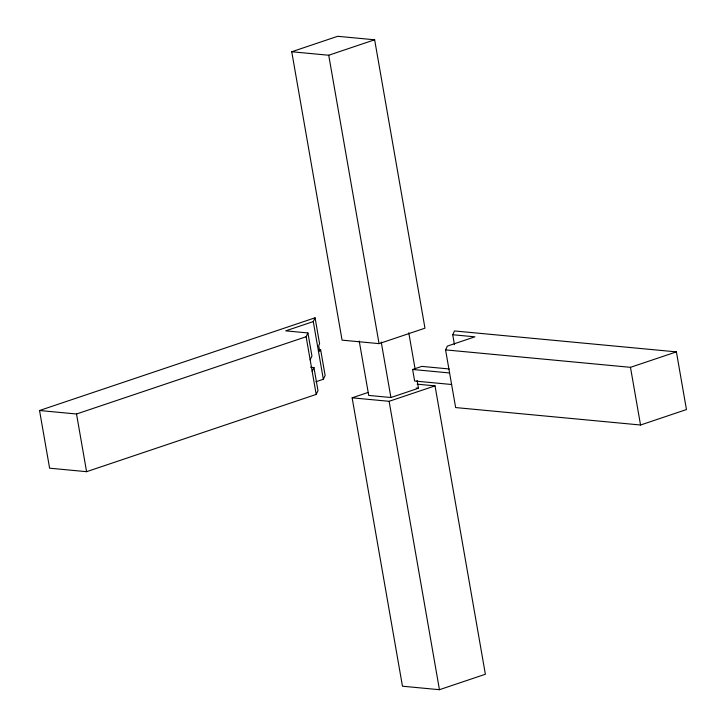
<?xml version="1.0" encoding="UTF-8"?>
<svg xmlns="http://www.w3.org/2000/svg" width="726" height="726" viewBox="0 0 726 726"><rect width="100%" height="100%" fill="white"/><g stroke="black" fill="none" stroke-linecap="round" stroke-linejoin="round"><path stroke-width="1.09" d="M316.191 394.418L306.127 336.737L307.915 332.953L285.726 330.856L313.278 321.582L315.066 317.797L39.54 410.508L49.604 468.188L86.585 471.682L316.191 394.418L317.979 390.624L313.95 367.556L310.628 367.238M310.156 359.806L311.944 356.021L307.915 332.953M318.768 350.141L320.602 349.515L319.712 351.411L318.705 345.649L319.594 343.752L315.066 317.797M312.162 371.34L313.95 367.556M315.928 381.758L323.342 379.262L325.13 375.478L320.602 349.515M452.725 334.74L454.512 330.947L676.396 351.883L686.46 409.555L640.541 425.009L455.638 407.567L445.573 349.887L447.361 346.102L474.913 336.828L452.725 334.74L454.467 344.723M291.743 51.755L337.663 36.3L374.643 39.785L424.973 328.179L379.054 343.634L342.073 340.14L291.743 51.755L328.724 55.24L374.643 39.785M39.54 410.508L76.52 414.001L306.127 336.737M451.617 384.499L414.637 381.014L412.622 369.47L421.806 366.385L449.194 368.971M417.114 384.163L435.037 385.86L485.376 674.245L439.448 689.7L402.467 686.215L352.137 397.821L368.155 392.43M359.234 341.075L368.717 395.425L390.906 397.521L418.457 388.247L417.105 380.488M352.137 397.821L389.118 401.306L435.037 385.86M445.573 349.887L630.477 367.329L676.396 351.883M412.622 369.47L449.603 372.964M416.243 388.038L418.457 388.247M630.477 367.329L640.541 425.009M408.783 332.789L415.172 369.398M381.232 342.064L390.906 397.521M328.724 55.24L379.054 343.634M389.118 401.306L439.448 689.7M313.278 321.582L323.342 379.262M76.52 414.001L86.585 471.682"/></g></svg>
